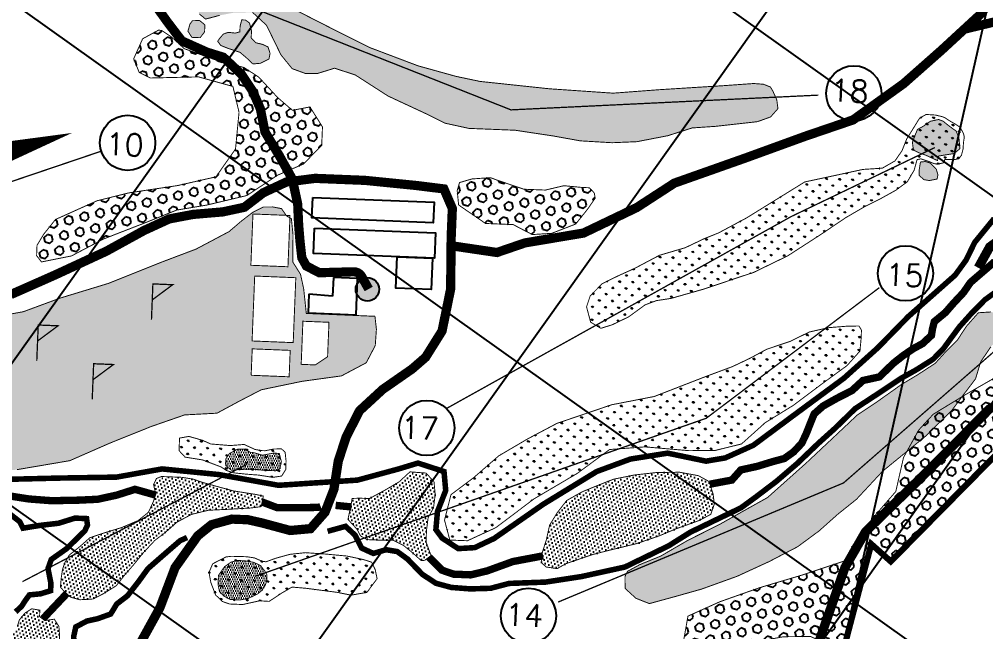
# Model space of a CAD drawing. Header units: millimetres. Extents: x -223 to 5526, y -1450 to 1963.
# Drawn here: x 1626.8 to 2097.4, y -23.3 to 274.9 of the extents above; entities that cross this region are included whole.
import ezdxf

# ---------------------------------------------------------------- set-up
doc = ezdxf.new("R2010")
doc.units = ezdxf.units.MM
doc.header["$MEASUREMENT"] = 0
doc.layers.get('0').update_dxf_attribs({"linetype": 'CONTINUOUS'})
for name, color, linetype in [('Boundary', 5, 'CONTINUOUS'), ('bunkers', 40, 'CONTINUOUS'), ('DETAIL', 252, 'CONTINUOUS'), ('greens', 93, 'CONTINUOUS'), ('LO-GRID', 252, 'CONTINUOUS'), ('Ponds', 4, 'CONTINUOUS'), ('Roads', 25, 'CONTINUOUS'), ('Spray free zones', 191, 'CONTINUOUS'), ('Stream', 4, 'CONTINUOUS'), ('Text', 5, 'CONTINUOUS'), ('Wooden area', 107, 'CONTINUOUS')]:
    doc.layers.add(name, color=color, linetype=linetype)
doc.styles.add('ROMANS', font='romans.shx')
picture_1 = doc.add_image_def('image2.jpg', size_in_pixel=(1700, 2338))
picture_2 = doc.add_image_def('image5.jpg', size_in_pixel=(1700, 2338))
picture_3 = doc.add_image_def('image7.jpg', size_in_pixel=(1700, 2338))
pattern_1 = [(42.69747, (1141.863, -258.2568), (-0.5242302, 1.8123888), [0, -1.6875])]
pattern_2 = [(42.69747, (1141.863, -258.257), (-2.64274, 2.864163), [2.25, -4.5]), (162.69747, (1141.863, -258.257), (-1.159068, -3.72076), [2.25, -4.5]), (102.69747, (1143.5166, -256.731), (-3.801807, -0.856598), [2.25, -4.5])]
pattern_3 = [(35.19747, (-1465.80804, -154.08264), (0.00651124, 0.86750951), [0, -0.684, 0, -0.765, 0, -0.73125]), (5.19747, (-1465.808, -154.0826), (0.84677857, 1.2369443), [0, -0.369, 0, -0.6165, 0, -0.23625]), (325.19747, (-1466.3611, -154.0604), (1.40033472, -0.05375657), [0, -0.225, 0, -0.81, 0, -1.0575]), (315.19747, (-1466.3611, -154.0604), (1.36753243, 0.34028686), [0, -0.1125, 0, -0.531, 0, -0.6075])]
pattern_4 = [(357.69747, (-1465.808, -154.0826), (0.60724377, 1.10149274), [0, -1.125])]
pattern_5 = [(87.69747, (1141.863, -258.257), (-3.0515724, 3.3072505), [0.84375, -5.520211]), (42.69747, (1141.863, -258.257), (-3.051572, 3.30725), [0.84375, -3.65625]), (132.69747, (1141.863, -258.257), (-3.30725, -3.051572), [0.84375, -3.65625])]

msp = doc.modelspace()

# ---------------------------------------------------------------- hatches: boundary and pattern name
at = {"layer": 'bunkers'}
h = msp.add_hatch(dxfattribs=at)
h.set_pattern_fill('AR-SAND', color=256, scale=0.45, angle=-2.3025, style=0)
h.set_pattern_definition(pattern_3)
h.paths.add_polyline_path([(2079.59, 294.2), (2079.64, 295.62), (2078.05, 296.49), (2075.99, 295.76), (2073.71, 294.64), (2070.31, 295.99), (2069.33, 297.05), (2067.59, 299.15), (2065.15, 299.25), (2061.93, 294.91), (2063.43, 291.8), (2065.6, 290.09), (2067.59, 288.99), (2068.54, 287.33), (2070.09, 285.44), (2074.38, 286.08), (2074.25, 287.91), (2075.6, 291.11), (2078.67, 291.59)])
h.paths.add_polyline_path([(2073.37, 201.82), (2071.76, 203.56), (2070.46, 204.85), (2068.03, 205.62), (2065.66, 205.38), (2065.07, 201.82), (2064.96, 198.91), (2067.34, 196.8), (2070.01, 196.35), (2073.74, 197.1), (2074.16, 199.21)])
h = msp.add_hatch(dxfattribs=at)
h.set_pattern_fill('AR-SAND', color=256, scale=0.45, angle=-2.3025, style=0)
h.set_pattern_definition(pattern_3)
h.paths.add_polyline_path([(1747.94, 261.45), (1745.28, 262.68), (1741.93, 263.49), (1739.76, 265.84), (1739.9, 269.22), (1738.92, 273.09), (1736.95, 274.53), (1735.14, 274.6), (1734.34, 271.47), (1734.23, 268.77), (1731.95, 268.18), (1728.57, 268.54), (1726.28, 267.73), (1724.87, 266.21), (1723.43, 264.24), (1724.93, 262.15), (1728.71, 260.64), (1734.28, 258.83), (1737.34, 256.23), (1740.61, 253.16), (1744.24, 253.47), (1748.39, 255.56), (1748.95, 258.25)])
h.paths.add_polyline_path([(1717.2, 272.16), (1716.11, 273.11), (1714.57, 274.3), (1711.18, 274.21), (1709.99, 272.68), (1708.94, 269.11), (1710.85, 266.1), (1714.91, 265.93), (1717.06, 268.78)])
at = {"layer": 'greens'}
h = msp.add_hatch(dxfattribs=at)
h.set_pattern_fill('DOTS', color=256, scale=18, angle=-2.3025, style=0)
h.set_pattern_definition(pattern_4)
h.paths.add_polyline_path([(2091.4, 312.86), (2090.64, 317.45), (2089.55, 318.83), (2085.99, 320.11), (2082.35, 319.31), (2078.27, 317.19), (2072.96, 317.59), (2069.92, 317.53), (2067.53, 314.96), (2067.38, 311.17), (2067.42, 307.56), (2069.78, 304.8), (2073.54, 303.7), (2076.77, 303.57), (2081.99, 305.83), (2086.95, 306.01), (2090.76, 306.24), (2092.05, 309.99)])
h.paths.add_polyline_path([(2084.39, 217.01), (2083.08, 220.4), (2079.19, 223.23), (2076.6, 225.33), (2074.41, 226.09), (2070.48, 225.24), (2067.04, 222.82), (2064.2, 221.27), (2062.84, 217.99), (2061.72, 214.92), (2062.23, 211.23), (2064.85, 209.9), (2068.36, 208.65), (2073.94, 206.09), (2074.47, 208.29), (2078.28, 208.92), (2082.09, 209.54), (2084.86, 211.88)])
h = msp.add_hatch(dxfattribs=at)
h.set_pattern_fill('GRASS', color=256, scale=4.5, angle=-2.3025, style=0)
h.set_pattern_definition(pattern_5)
h.paths.add_polyline_path([(1719.23, 297.13), (1716.18, 299.34), (1713.67, 301.79), (1709.53, 303), (1706.89, 302.32), (1703.94, 300.35), (1699.42, 298.44), (1698.52, 295.61), (1698.38, 291.96), (1698.22, 288.05), (1699.61, 283.56), (1702.97, 282.64), (1706.91, 283.26), (1710.12, 284.96), (1712.4, 283.3), (1714.52, 277.48), (1717.55, 275), (1724.42, 276.82), (1731.27, 278.11), (1740.42, 278.26), (1747.22, 271.98), (1754.22, 257.61), (1759.7, 250.86), (1766.13, 248.51), (1772.15, 248.53), (1780.35, 251.07), (1790.41, 247.8), (1806.45, 237.49), (1825.09, 228.81), (1834.12, 224.3), (1845.76, 221.76), (1868.29, 220.86), (1886.89, 218.06), (1900.03, 215.69), (1915.51, 214.78), (1927.59, 215.29), (1942.63, 218.2), (1954.45, 221.98), (1966.02, 222.77), (1978.37, 224.15), (1986.3, 225.04), (1992.67, 227.34), (1996.25, 231.38), (1995.69, 235.68), (1993.77, 239.94), (1992.62, 241.9), (1989.19, 243.26), (1984.49, 243.62), (1970.49, 242.62), (1938.3, 240.6), (1916, 238.92), (1884.89, 241.06), (1851.16, 244.64), (1839.51, 247.09), (1820.98, 252.24), (1797.38, 261.17), (1780.09, 269.85), (1760.12, 280.01), (1742.03, 289.27), (1731.15, 292.73), (1725.81, 296.8), (1721.97, 297.23)])
h = msp.add_hatch(dxfattribs=at)
h.set_pattern_fill('GRASS', color=256, scale=4.5, angle=-2.3025, style=0)
h.set_pattern_definition(pattern_5)
h.paths.add_polyline_path([(2076.35, 227.45), (2072.94, 228.26), (2068.38, 228.55), (2065.19, 226.68), (2061.5, 220.71), (2059, 216.7), (2056.66, 210.9), (2053.23, 205.92), (2047.08, 202.39), (2037.59, 201.77), (2021.98, 198.39), (2009.3, 195.68), (1980.8, 178.06), (1967.4, 170.89), (1960.26, 168.02), (1951.12, 163.65), (1938.5, 159.94), (1926.47, 153.58), (1918.6, 150.03), (1910.71, 146.14), (1904.85, 140.23), (1903.05, 134.86), (1905.04, 127.41), (1910.01, 124.4), (1915.53, 126.11), (1923.59, 130), (1931.55, 135.82), (1937.08, 137.88), (1944.33, 138.99), (1960.51, 143.61), (1977.25, 149.26), (1984.37, 151.6), (2001.04, 159.71), (2016.91, 169.95), (2029.19, 178.24), (2038.62, 183.74), (2046.36, 187.6), (2053.65, 191.64), (2059.23, 195.75), (2062.55, 201.34), (2064, 206.54), (2065.87, 206.93), (2069.54, 205.7), (2072.13, 204.66), (2073.97, 204.28), (2077.1, 205.08), (2077.47, 206.62), (2082.15, 206.56), (2084.18, 206.95), (2085.59, 208.62), (2086.38, 211.65), (2086.61, 214.98), (2087, 217.55), (2086.59, 219.29), (2084.93, 222.32), (2082.45, 223.96), (2079.9, 225.42), (2077.71, 226.87)])
h = msp.add_hatch(dxfattribs=at)
h.set_pattern_fill('GRASS', color=256, scale=4.5, angle=-2.3025, style=0)
h.set_pattern_definition([(87.69747, (-1465.808, -154.0826), (-3.0515724, 3.3072505), [0.84375, -5.520211]), (42.69747, (-1465.808, -154.0826), (-3.0515724, 3.3072505), [0.84375, -3.65625]), (132.69747, (-1465.808, -154.0826), (-3.3072505, -3.0515724), [0.84375, -3.65625])])
h.paths.add_polyline_path([(1757, 179.1), (1754.53, 182.68), (1750.41, 183.5), (1745.61, 183.48), (1740.48, 180.85), (1735.08, 176.71), (1728.98, 171.5), (1712.92, 162.99), (1696.44, 156.75), (1670.25, 146.28), (1646.76, 139.13), (1628.81, 132.49), (1604.56, 128.06), (1571.97, 123.49), (1546.29, 120.1), (1518.5, 112.88), (1498.14, 107.32), (1486.72, 104.34), (1481.36, 93.27), (1485.13, 76.93), (1495.68, 70.62), (1509.47, 71.53), (1523.12, 69.02), (1541.53, 62.88), (1560.42, 56.24), (1578.47, 53.06), (1611.42, 54.19), (1625.72, 55.57), (1651.43, 59.94), (1670.93, 68.48), (1690.9, 76.51), (1707.33, 82.22), (1723.08, 83.06), (1734.13, 89), (1744.66, 94.46), (1764.47, 98.57), (1783.73, 101.23), (1795.78, 107.62), (1800.17, 116), (1800.73, 123.95), (1800.02, 130.25), (1766.59, 131.64), (1765.31, 143.67), (1763.77, 150.71), (1760.06, 156.62), (1760.1, 170.27), (1759.33, 177.78)])
h.paths.add_polyline_path([(1739.83, 101.53), (1758.23, 100.79), (1758.75, 113.65), (1740.26, 114.39), (1739.75, 101.82)], flags=16)
h.paths.add_polyline_path([(1742.2, 149.82), (1761.48, 149.05), (1760.21, 117.43), (1740.19, 118.24), (1741.46, 149.86)], flags=16)
h.paths.add_polyline_path([(1740.58, 179.49), (1739.6, 155.1), (1757.65, 154.38), (1758.65, 179.35), (1740.55, 180.07)], flags=16)
h.paths.add_polyline_path([(1764.93, 127.64), (1764.1, 106.85), (1770.97, 106.57), (1776.95, 110.59), (1777.63, 127.33), (1764.94, 127.84)], flags=16)
h = msp.add_hatch(dxfattribs=at)
h.set_pattern_fill('DOTS', color=256, scale=18, angle=-2.3025, style=0)
h.set_pattern_definition(pattern_4)
h.paths.add_polyline_path([(1757, 179.1), (1754.53, 182.68), (1750.41, 183.5), (1745.61, 183.48), (1740.48, 180.85), (1735.08, 176.71), (1728.98, 171.5), (1712.92, 162.99), (1696.44, 156.75), (1670.25, 146.28), (1646.76, 139.13), (1628.81, 132.49), (1604.56, 128.06), (1571.97, 123.49), (1546.29, 120.1), (1518.5, 112.88), (1498.14, 107.32), (1486.72, 104.34), (1481.36, 93.27), (1485.13, 76.93), (1495.68, 70.62), (1509.47, 71.53), (1523.12, 69.02), (1541.53, 62.88), (1560.42, 56.24), (1578.47, 53.06), (1611.42, 54.19), (1625.72, 55.57), (1651.43, 59.94), (1670.93, 68.48), (1690.9, 76.51), (1707.33, 82.22), (1723.08, 83.06), (1734.13, 89), (1744.66, 94.46), (1764.47, 98.57), (1783.73, 101.23), (1795.78, 107.62), (1800.17, 116), (1800.73, 123.95), (1800.02, 130.25), (1766.59, 131.64), (1765.31, 143.67), (1763.77, 150.71), (1760.06, 156.62), (1760.1, 170.27), (1759.33, 177.78)])
h.paths.add_polyline_path([(1739.83, 101.53), (1758.23, 100.79), (1758.75, 113.65), (1740.26, 114.39), (1739.75, 101.82)], flags=16)
h.paths.add_polyline_path([(1742.2, 149.82), (1761.48, 149.05), (1760.21, 117.43), (1740.19, 118.24), (1741.46, 149.86)], flags=16)
h.paths.add_polyline_path([(1764.93, 127.64), (1764.1, 106.85), (1770.97, 106.57), (1776.95, 110.59), (1777.63, 127.33), (1764.94, 127.84)], flags=16)
h.paths.add_polyline_path([(1740.58, 179.49), (1739.6, 155.1), (1757.65, 154.38), (1758.65, 179.35), (1740.55, 180.07)], flags=16)
h = msp.add_hatch(dxfattribs=at)
h.set_pattern_fill('GRASS', color=256, scale=4.5, angle=-2.3025, style=0)
h.set_pattern_definition(pattern_5)
h.paths.add_polyline_path([(2140.71, 143.97), (2135.78, 144.3), (2132.85, 145.59), (2130.56, 146.98), (2127.62, 148), (2123.06, 147.93), (2119.89, 146.63), (2116.24, 143.01), (2113.39, 139.88), (2112.2, 136.29), (2112.07, 132.92), (2110.04, 130.93), (2104.61, 131.53), (2099.96, 132.37), (2093.84, 131.97), (2087.98, 125.32), (2083.69, 118.76), (2077.78, 112.79), (2072.8, 107.32), (2064.34, 101.81), (2056.09, 96.84), (2044.32, 88.45), (2034.87, 82.17), (2023.88, 71.81), (2010.06, 58.83), (1991.18, 41.98), (1982.02, 36.87), (1968.13, 29.06), (1952.21, 21.04), (1939.2, 13.48), (1928.92, 9.28), (1923.02, 6.05), (1921.76, 3.51), (1921.82, -2.27), (1927.11, -7.1), (1933.65, -9.67), (1945.62, -6.4), (1959.06, -2.61), (1976.35, 3.62), (1991.95, 10.79), (2005.82, 18.02), (2016.23, 25.68), (2025.52, 33.96), (2034.47, 41.11), (2047.15, 54.74), (2068.06, 71.79), (2080.99, 84.54), (2087.2, 92.86), (2092.48, 99.78), (2094.96, 108.07), (2099.93, 115.4), (2106.5, 122.55), (2111.47, 125.49), (2114.91, 125.92), (2120.82, 123.97), (2127.6, 122.27), (2131.55, 125.09), (2134.28, 128.18), (2138.6, 131.21), (2144.48, 132.97), (2148.14, 134.62), (2149.1, 138.38), (2147.97, 140.23), (2145.66, 142.52), (2143.89, 143.39)])
h = msp.add_hatch(dxfattribs=at)
h.set_pattern_fill('GRASS', color=256, scale=4.5, angle=-2.3025, style=0)
h.set_pattern_definition(pattern_5)
h.paths.add_polyline_path([(2029.38, 125.39), (2020.83, 124.71), (2011.5, 122.59), (2002.06, 117.98), (1990.74, 114.18), (1982.64, 109.81), (1974.1, 105.75), (1961.28, 100.99), (1936.06, 91.2), (1915.27, 87.16), (1888.65, 78.11), (1874.48, 70.61), (1860.26, 62.26), (1847.93, 51.53), (1837.03, 43.38), (1833.89, 30.96), (1836.47, 21.28), (1845.05, 20.94), (1858.86, 27.31), (1877.61, 41.42), (1898.6, 53.79), (1914.27, 65.37), (1931.51, 66.66), (1952.92, 64.81), (1965.81, 64.95), (1978.5, 68.07), (1990.15, 78.5), (2003.71, 86.87), (2016.66, 96.59), (2029.94, 106.29), (2036.17, 113.31), (2036.76, 119.56), (2036.92, 123.51), (2035.68, 125.54)])
h = msp.add_hatch(dxfattribs=at)
h.set_pattern_fill('GRASS', color=256, scale=4.5, angle=-2.3025, style=0)
h.set_pattern_definition(pattern_5)
h.paths.add_polyline_path([(1744.92, 64.84), (1741.69, 65.38), (1736.29, 67.83), (1729.55, 67.29), (1720.02, 68.08), (1716.02, 69.87), (1709.38, 71.76), (1704.86, 70.93), (1704.62, 64.84), (1707.55, 61.67), (1716.04, 60.31), (1725.06, 56.9), (1727.64, 55.17), (1731.26, 54.01), (1737.54, 53.35), (1743.42, 52.91), (1750.3, 51.82), (1754.6, 52.46), (1756.56, 55.63), (1756.73, 59.89), (1756.28, 63.98), (1754.52, 65.68), (1750.86, 65.62), (1746.55, 64.78)])
h = msp.add_hatch(dxfattribs=at)
h.set_pattern_fill('DOTS', color=256, scale=18, angle=-2.3025, style=0)
h.set_pattern_definition(pattern_4)
h.paths.add_polyline_path([(1754.47, 59.38), (1753.42, 63.48), (1750.57, 63.6), (1745.24, 62.59), (1741.21, 63.77), (1739.59, 63.84), (1736.61, 65.58), (1733.14, 65.52), (1729.19, 63.44), (1727.46, 60.87), (1727.33, 57.62), (1730.08, 55.27), (1733.15, 55.56), (1740.08, 55.89), (1745.96, 55.24), (1751.65, 55.02), (1753.73, 56.15)])
h.paths.add_polyline_path([(1747.41, 2.1), (1747.39, 4.36), (1746.29, 6.34), (1744.24, 8.9), (1740.85, 10.44), (1737.64, 10.99), (1733.46, 11.38), (1729.98, 10.55), (1726.77, 8.31), (1723.79, 4.02), (1723.62, -0.38), (1724.34, -3.86), (1726.62, -6.1), (1729.46, -7.61), (1734.19, -7.91), (1738.32, -7.11), (1742.93, -4.93), (1744.93, -3.29), (1746.65, -0.66)])
h = msp.add_hatch(dxfattribs=at)
h.set_pattern_fill('GRASS', color=256, scale=4.5, angle=-2.3025, style=0)
h.set_pattern_definition(pattern_5)
h.paths.add_polyline_path([(1744.86, 11.03), (1741.37, 12.57), (1737.73, 13.14), (1733.86, 13.3), (1729.88, 13.35), (1727.39, 13.02), (1721.01, 9.73), (1719.22, 5.5), (1720.1, 0.62), (1722.44, -5.5), (1725.76, -8.65), (1729.16, -9.86), (1735.61, -10.12), (1743.87, -8.3), (1748.49, -8.59), (1754.79, -4.44), (1759.64, -1.62), (1766.41, -2.21), (1781.54, -4.18), (1788.36, -5.55), (1796.12, -4.21), (1801.06, 2.46), (1800.14, 6.89), (1798.36, 10.53), (1794.29, 11.8), (1786.38, 13.49), (1775.97, 14.46), (1766.09, 15.13), (1758.64, 14.33), (1751.68, 12.41), (1746.94, 10.68)])
at = {"layer": 'Ponds'}
h = msp.add_hatch(dxfattribs=at)
h.set_pattern_fill('DOTS', color=256, scale=27, angle=42.6975, style=0)
h.set_pattern_definition(pattern_1)
h.paths.add_polyline_path([(1693.62, 51.24), (1692.21, 48.28), (1693.31, 43.5), (1692.08, 39.89), (1689.72, 34.81), (1684.6, 30.71), (1676.7, 27.36), (1667.97, 24.7), (1661.19, 22.39), (1656.27, 18.06), (1651.15, 13.96), (1648.83, 9.96), (1647.84, 6.76), (1647.24, 2.69), (1646.85, -1.6), (1649.74, -4.95), (1651.83, -6.54), (1656.31, -7.8), (1662.79, -7.41), (1667.86, -4.81), (1674.05, -0.97), (1678.14, 4.25), (1682.67, 9.46), (1687.21, 15.09), (1692.84, 21.11), (1697.73, 24.79), (1703.55, 29.95), (1710.6, 33.76), (1718.88, 35.79), (1728.6, 36.26), (1739.62, 36.9), (1744.61, 37.56), (1745.68, 42.69), (1742.04, 43.48), (1731.12, 45.21), (1724.5, 46.99), (1715.55, 49.5), (1711.51, 50.96), (1705.93, 51.83), (1699.91, 52.07), (1696.03, 52.22)])
h = msp.add_hatch(dxfattribs=at)
h.set_pattern_fill('DOTS', color=256, scale=27, angle=42.6975, style=0)
h.set_pattern_definition(pattern_1)
h.paths.add_polyline_path([(1788.53, 39.12), (1788.9, 41.55), (1792.7, 41.66), (1797.3, 41.48), (1804.77, 45.51), (1811.71, 49.56), (1817.06, 54.49), (1824.89, 53.9), (1828.78, 49.69), (1829.35, 43.44), (1828.54, 36.97), (1825.91, 32.21), (1825.12, 26.01), (1824.89, 20.34), (1826.6, 15.67), (1827.34, 13.74), (1824.27, 11.43), (1822.63, 11.22), (1818.19, 15.19), (1813.99, 18.61), (1808.67, 21.26), (1802.71, 21.23), (1796.22, 21.49), (1793.04, 23.24), (1791.28, 26.56), (1789.2, 28.81), (1786.86, 31.34)])
h = msp.add_hatch(dxfattribs=at)
h.set_pattern_fill('DOTS', color=256, scale=27, angle=42.6975, style=0)
h.set_pattern_definition(pattern_1)
h.paths.add_polyline_path([(1881.59, 15.47), (1883.45, 21.27), (1885.06, 28.52), (1888.87, 34.75), (1893.42, 40.57), (1900.91, 44.77), (1907.98, 47.67), (1916.18, 50.91), (1926.21, 52.94), (1937.34, 54.18), (1948.42, 54.3), (1957.55, 52.62), (1962.69, 49.79), (1964.7, 43.7), (1965.26, 38.8), (1963.55, 33.81), (1957.99, 30.84), (1946.75, 26.79), (1938.54, 23.37), (1927.31, 19.51), (1915.36, 16.62), (1906.45, 14.35), (1899.98, 12.17), (1893.13, 9.82), (1888.71, 7.37), (1883.48, 8.14), (1880.94, 10.31)])
h = msp.add_hatch(dxfattribs=at)
h.set_pattern_fill('DOTS', color=256, scale=27, angle=42.6975, style=0)
h.set_pattern_definition(pattern_1)
h.paths.add_polyline_path([(1636.7, -15.95), (1636.83, -12.87), (1632.9, -12.2), (1629.56, -14.29), (1626.85, -17.61), (1625.86, -21), (1623.2, -23.13), (1620.66, -26.45), (1618.52, -28.43), (1617.54, -31.47), (1617.45, -33.7), (1620.69, -38.46), (1624.22, -40.49), (1628.6, -42.38), (1632.33, -43.56), (1638.08, -45.67), (1641.94, -47.89), (1643.69, -47.1), (1645.48, -45.11), (1645.77, -42.38), (1645.04, -39.09), (1645.23, -34.47), (1646.29, -29.37), (1646.45, -25.26), (1646.12, -20.79), (1644.67, -18.5), (1643.86, -17.27), (1639.2, -17.94)])
at = {"layer": 'Roads'}
h = msp.add_hatch(color=256, dxfattribs=at)
edge = h.paths.add_edge_path()
edge.add_arc((1796.36, 143.39), 5.69, 0, 360)
at = {"layer": 'Wooden area'}
h = msp.add_hatch(dxfattribs=at)
h.set_pattern_fill('HEX', color=256, scale=18, angle=42.6975, style=0)
h.set_pattern_definition(pattern_2)
h.paths.add_polyline_path([(1694.54, 269.57), (1686.89, 265.39), (1682.51, 255.6), (1685.24, 249.01), (1690.61, 246.3), (1714.08, 246.85), (1730.85, 242.19), (1733.84, 229.61), (1732.12, 211.74), (1722.6, 198.17), (1703.97, 193.93), (1680.38, 190.4), (1664.76, 186.54), (1644.44, 177.39), (1638.66, 170.15), (1635.46, 164.79), (1635.26, 159.82), (1637.63, 156.73), (1652.21, 159.63), (1668.01, 167.97), (1687.77, 175.65), (1703.49, 181.99), (1718.06, 184.4), (1737.7, 189.09), (1752.56, 198.96), (1765.25, 204.43), (1774.1, 213.54), (1774.46, 222.5), (1768.37, 232.21), (1759.82, 230.56), (1752.59, 236.83), (1743.51, 246.67), (1736.22, 251.45), (1724.36, 254.41), (1707.15, 260.59), (1700.9, 266.32), (1696.04, 269.51)])
h = msp.add_hatch(dxfattribs=at)
h.set_pattern_fill('HEX', color=256, scale=18, angle=42.6975, style=0)
h.set_pattern_definition(pattern_2)
h.paths.add_polyline_path([(1900.98, 192.99), (1892.03, 193.85), (1882.97, 191.72), (1872.51, 192.14), (1859.22, 196.66), (1856.27, 197.78), (1847.27, 197.14), (1841.21, 195.39), (1840.06, 191.45), (1840.77, 184.45), (1853.88, 175.45), (1867.33, 174.91), (1876.61, 170.05), (1886.11, 170.66), (1897.77, 175.18), (1903.55, 182.42), (1907.25, 187.75), (1906.85, 190.26), (1904.46, 192.85)])
h = msp.add_hatch(dxfattribs=at)
h.set_pattern_fill('HEX', color=256, scale=18, angle=42.6975, style=0)
h.set_pattern_definition([(42.69747, (1131.1315, -251.5966), (-2.642739, 2.864163), [2.25, -4.5]), (162.69747, (1131.1315, -251.5966), (-1.159068, -3.720761), [2.25, -4.5]), (102.69747, (1132.785, -250.0708), (-3.801807, -0.856598), [2.25, -4.5])])
h.paths.add_polyline_path([(2026.44, -38.77), (2041.69, 19.31), (2051.2, 10.87), (2104.28, 64.73), (2104.59, 65.3), (2122.63, 86.52), (2130.25, 101.82), (2138.39, 116.57), (2138.6, 121.95), (2136.6, 125.8), (2133.59, 123.98), (2117.07, 113.52), (2104.21, 101.66), (2087.1, 91.83), (2071.87, 82.55), (2064.75, 74.8), (2057.4, 61.48), (2053.64, 44.93), (2042.76, 32.39), (2032.95, 19.15), (2028.81, 11.14), (2008.35, 4.33), (1987.37, -1.91), (1967.99, -8.76), (1952.44, -15.77), (1950.32, -27.67), (1953.98, -31.64), (1964.31, -32.6), (1979.06, -32.1), (1984.12, -28.49), (1998.95, -25.81), (2012.13, -25.7), (2022.67, -30.41)])

# ---------------------------------------------------------------- linework, layer by layer
at = {"layer": 'Boundary', "const_width": 3, "flags": 128}
msp.add_lwpolyline([(1648.86, -126.13), (1707.46, -124.13), (1968.17, -260.76), (2041.69, 19.31), (2051.2, 10.87), (2152.63, 113.78), (2725.17, 176.84), (2727.81, 258.76), (2826.47, 394.42), (2803.35, 428.65), (2565.45, 531.79), (2364.43, 715.13), (2284.56, 682.44), (2258.31, 569.04), (2164.29, 556.85), (2141.66, 450.7), (1356.93, 497.95)], dxfattribs=at)
at = {"layer": 'bunkers', "const_width": 0.45, "flags": 128}
for points in [[(1716.11, 273.11), (1714.57, 274.3), (1711.18, 274.21), (1709.99, 272.68), (1708.94, 269.11), (1710.85, 266.1), (1714.91, 265.93), (1717.06, 268.78), (1717.2, 272.16)], [(1735.14, 274.6), (1734.34, 271.47), (1734.23, 268.77), (1731.95, 268.18), (1728.57, 268.54), (1726.28, 267.73), (1724.87, 266.21), (1723.43, 264.24), (1724.93, 262.15), (1728.71, 260.64), (1734.28, 258.83), (1737.34, 256.23), (1740.61, 253.16), (1744.24, 253.47), (1748.39, 255.56), (1748.95, 258.25), (1747.94, 261.45), (1745.28, 262.68), (1741.93, 263.49), (1739.76, 265.84), (1739.9, 269.22), (1738.92, 273.09), (1736.95, 274.53)], [(2065.66, 205.38), (2065.07, 201.82), (2064.96, 198.91), (2067.34, 196.8), (2070.01, 196.35), (2073.74, 197.1), (2074.16, 199.21), (2073.37, 201.82), (2071.76, 203.56), (2070.46, 204.85), (2068.03, 205.62)]]:
    msp.add_lwpolyline(points, close=True, dxfattribs=at)
at = {"layer": 'DETAIL'}
for p, q in [((2161.44, 561.09), (1951.02, -371.97)), ((1779.78, 149.11), (1779.42, 140.1)), ((1791.54, 148.64), (1779.78, 149.11)), ((1790.83, 131.01), (1791.54, 148.64)), ((1767.87, 140.96), (1767.5, 131.95)), ((1779.42, 140.1), (1767.87, 140.96)), ((1767.5, 131.95), (1790.83, 131.01))]:
    msp.add_line(p, q, dxfattribs=at)
for points in [[(1769.76, 188.16), (1828.77, 185.79), (1828.37, 175.8), (1769.36, 178.17)], [(1770.54, 173.22), (1829.54, 170.85), (1829.05, 158.51), (1770.04, 160.88)], [(1810.82, 159.24), (1828.07, 158.55), (1827.45, 143.27), (1810.2, 143.96)]]:
    msp.add_lwpolyline(points, close=True, dxfattribs=at)
at = {"layer": 'greens', "const_width": 0.45, "flags": 128}
for points in [[(1714.52, 277.48), (1717.55, 275), (1724.42, 276.82)], [(1740.42, 278.26), (1747.22, 271.98), (1754.22, 257.61), (1759.7, 250.86), (1766.13, 248.51), (1772.15, 248.53), (1780.35, 251.07), (1790.41, 247.8), (1806.45, 237.49), (1825.09, 228.81), (1834.12, 224.3), (1845.76, 221.76), (1868.29, 220.86), (1886.89, 218.06), (1900.03, 215.69), (1915.51, 214.78), (1927.59, 215.29), (1942.63, 218.2), (1954.45, 221.98), (1966.02, 222.77), (1978.37, 224.15), (1986.3, 225.04), (1992.67, 227.34), (1996.25, 231.38), (1995.69, 235.68), (1993.77, 239.94), (1992.62, 241.9), (1989.19, 243.26), (1984.49, 243.62), (1970.49, 242.62), (1938.3, 240.6), (1916, 238.92), (1884.89, 241.06), (1851.16, 244.64), (1839.51, 247.09), (1820.98, 252.24), (1797.38, 261.17), (1780.09, 269.85), (1760.12, 280.01)], [(1625.72, 55.57), (1651.43, 59.94), (1670.93, 68.48), (1690.9, 76.51), (1707.33, 82.22), (1723.08, 83.06), (1734.13, 89), (1744.66, 94.46), (1764.47, 98.57), (1783.73, 101.23), (1795.78, 107.62), (1800.17, 116), (1800.73, 123.95), (1800.02, 130.25), (1766.59, 131.64), (1765.31, 143.67), (1763.77, 150.71), (1760.06, 156.62), (1760.1, 170.27), (1759.33, 177.78), (1757, 179.1), (1754.53, 182.68), (1750.41, 183.5), (1745.61, 183.48), (1740.48, 180.85), (1735.08, 176.71), (1728.98, 171.5), (1712.92, 162.99), (1696.44, 156.75), (1670.25, 146.28), (1646.76, 139.13), (1628.81, 132.49), (1604.56, 128.06)], [(2099.96, 132.37), (2093.84, 131.97), (2087.98, 125.32), (2083.69, 118.76), (2077.78, 112.79), (2072.8, 107.32), (2064.34, 101.81), (2056.09, 96.84), (2044.32, 88.45), (2034.87, 82.17), (2023.88, 71.81), (2010.06, 58.83), (1991.18, 41.98), (1982.02, 36.87), (1968.13, 29.06), (1952.21, 21.04), (1939.2, 13.48), (1928.92, 9.28), (1923.02, 6.05), (1921.76, 3.51), (1921.82, -2.27), (1927.11, -7.1), (1933.65, -9.67), (1945.62, -6.4), (1959.06, -2.61), (1976.35, 3.62), (1991.95, 10.79), (2005.82, 18.02), (2016.23, 25.68), (2025.52, 33.96), (2034.47, 41.11), (2047.15, 54.74), (2068.06, 71.79), (2080.99, 84.54), (2087.2, 92.86), (2092.48, 99.78), (2094.96, 108.07), (2099.93, 115.4)]]:
    msp.add_lwpolyline(points, dxfattribs=at)
for points in [[(2076.35, 227.45), (2072.94, 228.26), (2068.38, 228.55), (2065.19, 226.68), (2061.5, 220.71), (2059, 216.7), (2056.66, 210.9), (2053.23, 205.92), (2047.08, 202.39), (2037.59, 201.77), (2021.98, 198.39), (2009.3, 195.68), (1980.8, 178.06), (1967.4, 170.89), (1960.26, 168.02), (1951.12, 163.65), (1938.5, 159.94), (1926.47, 153.58), (1918.6, 150.03), (1910.71, 146.14), (1904.85, 140.23), (1903.05, 134.86), (1905.04, 127.41), (1910.01, 124.4), (1915.53, 126.11), (1923.59, 130), (1931.55, 135.82), (1937.08, 137.88), (1944.33, 138.99), (1960.51, 143.61), (1977.25, 149.26), (1984.37, 151.6), (2001.04, 159.71), (2016.91, 169.95), (2029.19, 178.24), (2038.62, 183.74), (2046.36, 187.6), (2053.65, 191.64), (2059.23, 195.75), (2062.55, 201.34), (2064, 206.54), (2065.87, 206.93), (2069.54, 205.7), (2072.13, 204.66), (2073.97, 204.28), (2077.1, 205.08), (2077.47, 206.62), (2082.15, 206.56), (2084.18, 206.95), (2085.59, 208.62), (2086.38, 211.65), (2086.61, 214.98), (2087, 217.55), (2086.59, 219.29), (2084.93, 222.32), (2082.45, 223.96), (2079.9, 225.42), (2077.71, 226.87)], [(2074.41, 226.09), (2070.48, 225.24), (2067.04, 222.82), (2064.2, 221.27), (2062.84, 217.99), (2061.72, 214.92), (2062.23, 211.23), (2064.85, 209.9), (2068.36, 208.65), (2073.94, 206.09), (2074.47, 208.29), (2078.28, 208.92), (2082.09, 209.54), (2084.86, 211.88), (2084.39, 217.01), (2083.08, 220.4), (2079.19, 223.23), (2076.6, 225.33)], [(1740.58, 179.49), (1739.6, 155.1), (1757.65, 154.38), (1758.65, 179.35), (1740.55, 180.07)], [(1742.2, 149.82), (1761.48, 149.05), (1760.21, 117.43), (1740.19, 118.24), (1741.46, 149.86)], [(1764.93, 127.64), (1764.1, 106.85), (1770.97, 106.57), (1776.95, 110.59), (1777.63, 127.33), (1764.94, 127.84)], [(2029.38, 125.39), (2020.83, 124.71), (2011.5, 122.59), (2002.06, 117.98), (1990.74, 114.18), (1982.64, 109.81), (1974.1, 105.75), (1961.28, 100.99), (1936.06, 91.2), (1915.27, 87.16), (1888.65, 78.11), (1874.48, 70.61), (1860.26, 62.26), (1847.93, 51.53), (1837.03, 43.38), (1833.89, 30.96), (1836.47, 21.28), (1845.05, 20.94), (1858.86, 27.31), (1877.61, 41.42), (1898.6, 53.79), (1914.27, 65.37), (1931.51, 66.66), (1952.92, 64.81), (1965.81, 64.95), (1978.5, 68.07), (1990.15, 78.5), (2003.71, 86.87), (2016.66, 96.59), (2029.94, 106.29), (2036.17, 113.31), (2036.76, 119.56), (2036.92, 123.51), (2035.68, 125.54)], [(1739.83, 101.53), (1758.23, 100.79), (1758.75, 113.65), (1740.26, 114.39), (1739.75, 101.82)], [(1744.92, 64.84), (1741.69, 65.38), (1736.29, 67.83), (1729.55, 67.29), (1720.02, 68.08), (1716.02, 69.87), (1709.38, 71.76), (1704.86, 70.93), (1704.62, 64.84), (1707.55, 61.67), (1716.04, 60.31), (1725.06, 56.9), (1727.64, 55.17), (1731.26, 54.01), (1737.54, 53.35), (1743.42, 52.91), (1750.3, 51.82), (1754.6, 52.46), (1756.56, 55.63), (1756.73, 59.89), (1756.28, 63.98), (1754.52, 65.68), (1750.86, 65.62), (1746.55, 64.78)], [(1739.59, 63.84), (1736.61, 65.58), (1733.14, 65.52), (1729.19, 63.44), (1727.46, 60.87), (1727.33, 57.62), (1730.08, 55.27), (1733.15, 55.56), (1740.08, 55.89), (1745.96, 55.24), (1751.65, 55.02), (1753.73, 56.15), (1754.47, 59.38), (1753.42, 63.48), (1750.57, 63.6), (1745.24, 62.59), (1741.21, 63.77)], [(1744.86, 11.03), (1741.37, 12.57), (1737.73, 13.14), (1733.86, 13.3), (1729.88, 13.35), (1727.39, 13.02), (1721.01, 9.73), (1719.22, 5.5), (1720.1, 0.62), (1722.44, -5.5), (1725.76, -8.65), (1729.16, -9.86), (1735.61, -10.12), (1743.87, -8.3), (1748.49, -8.59), (1754.79, -4.44), (1759.64, -1.62), (1766.41, -2.21), (1781.54, -4.18), (1788.36, -5.55), (1796.12, -4.21), (1801.06, 2.46), (1800.14, 6.89), (1798.36, 10.53), (1794.29, 11.8), (1786.38, 13.49), (1775.97, 14.46), (1766.09, 15.13), (1758.64, 14.33), (1751.68, 12.41), (1746.94, 10.68)], [(1733.46, 11.38), (1729.98, 10.55), (1726.77, 8.31), (1723.79, 4.02), (1723.62, -0.38), (1724.34, -3.86), (1726.62, -6.1), (1729.46, -7.61), (1734.19, -7.91), (1738.32, -7.11), (1742.93, -4.93), (1744.93, -3.29), (1746.65, -0.66), (1747.41, 2.1), (1747.39, 4.36), (1746.29, 6.34), (1744.24, 8.9), (1740.85, 10.44), (1737.64, 10.99)]]:
    msp.add_lwpolyline(points, close=True, dxfattribs=at)
at = {"layer": 'LO-GRID'}
for p, q in [((844.86, 1083.06), (2636.83, -193.19)), ((2303.21, 1062.16), (1362.05, -259.31)), ((2466.11, 946.13), (1646.47, -204.72)), ((728.83, 920.15), (2357.9, -240.08)), ((2629.02, 830.11), (1916.07, -170.94)), ((612.81, 757.24), (2567.7, -635.03))]:
    msp.add_line(p, q, dxfattribs=at)
at = {"layer": 'Ponds', "const_width": 0.45, "flags": 128}
for points in [[(1693.62, 51.24), (1692.21, 48.28), (1693.31, 43.5), (1692.08, 39.89), (1689.72, 34.81), (1684.6, 30.71), (1676.7, 27.36), (1667.97, 24.7), (1661.19, 22.39), (1656.27, 18.06), (1651.15, 13.96), (1648.83, 9.96), (1647.84, 6.76), (1647.24, 2.69), (1646.85, -1.6), (1649.74, -4.95), (1651.83, -6.54), (1656.31, -7.8), (1662.79, -7.41), (1667.86, -4.81), (1674.05, -0.97), (1678.14, 4.25), (1682.67, 9.46), (1687.21, 15.09), (1692.84, 21.11), (1697.73, 24.79), (1703.55, 29.95), (1710.6, 33.76), (1718.88, 35.79), (1728.6, 36.26), (1739.62, 36.9), (1744.61, 37.56), (1745.68, 42.69), (1742.04, 43.48), (1731.12, 45.21), (1724.5, 46.99), (1715.55, 49.5), (1711.51, 50.96), (1705.93, 51.83), (1699.91, 52.07), (1696.03, 52.22)], [(1788.53, 39.12), (1788.9, 41.55), (1792.7, 41.66), (1797.3, 41.48), (1804.77, 45.51), (1811.71, 49.56), (1817.06, 54.49), (1824.89, 53.9), (1828.78, 49.69), (1829.35, 43.44), (1828.54, 36.97), (1825.91, 32.21), (1825.12, 26.01), (1824.89, 20.34), (1826.6, 15.67), (1827.34, 13.74), (1824.27, 11.43), (1822.63, 11.22), (1818.19, 15.19), (1813.99, 18.61), (1808.67, 21.26), (1802.71, 21.23), (1796.22, 21.49), (1793.04, 23.24), (1791.28, 26.56), (1789.2, 28.81), (1786.86, 31.34)], [(1881.59, 15.47), (1883.45, 21.27), (1885.06, 28.52), (1888.87, 34.75), (1893.42, 40.57), (1900.91, 44.77), (1907.98, 47.67), (1916.18, 50.91), (1926.21, 52.94), (1937.34, 54.18), (1948.42, 54.3), (1957.55, 52.62), (1962.69, 49.79), (1964.7, 43.7), (1965.26, 38.8), (1963.55, 33.81), (1957.99, 30.84), (1946.75, 26.79), (1938.54, 23.37), (1927.31, 19.51), (1915.36, 16.62), (1906.45, 14.35), (1899.98, 12.17), (1893.13, 9.82), (1888.71, 7.37), (1883.48, 8.14), (1880.94, 10.31)]]:
    msp.add_lwpolyline(points, close=True, dxfattribs=at)
msp.add_lwpolyline([(1624.22, -40.49), (1628.6, -42.38), (1632.33, -43.56), (1638.08, -45.67), (1641.94, -47.89), (1643.69, -47.1), (1645.48, -45.11), (1645.77, -42.38), (1645.04, -39.09), (1645.23, -34.47), (1646.29, -29.37), (1646.45, -25.26), (1646.12, -20.79), (1644.67, -18.5), (1643.86, -17.27), (1639.2, -17.94), (1636.7, -15.95), (1636.83, -12.87), (1632.9, -12.2), (1629.56, -14.29), (1626.85, -17.61), (1625.86, -21)], dxfattribs=at)
at = {"layer": 'Roads', "flags": 128}
for points, const_width in [([(1838.67, 164.39), (1859.43, 161.32), (1873.04, 165.99), (1901.58, 170.8), (1927.44, 183.18), (1945.82, 195.11), (1979.87, 207.15), (2009.4, 217.89), (2032.84, 225.89), (2057.42, 243.53), (2075.98, 259.93), (2094.57, 277.06), (2103.99, 288.61), (2111.44, 306.94), (2113.88, 342.96), (2115.36, 379.68), (2116.26, 401.97), (2111.4, 412.02), (2109.15, 421.31), (2110.41, 439.14), (2107.6, 461.46)], 4.5), ([(2087.38, 270.16), (2100.98, 273.45), (2115.05, 272.25), (2124.88, 261.6), (2133.77, 243.3), (2135.35, 218.88), (2141.7, 185.3), (2157.14, 154.56), (2164.67, 134.39), (2144.03, 117.05), (2126.74, 100.93), (2099.33, 85.19), (2065.82, 51.56), (2038.95, 25.4), (2028.86, 7.84), (2016.13, -28.51), (2012.13, -49.67), (2003.03, -83.88), (1998.29, -101.56), (1996.23, -120.8), (1994.04, -146.47), (1988.05, -168.69), (2013.83, -157.25)], 4.5), ([(2093.78, 153.88), (2099.38, 164.04), (2109.36, 171.2), (2122.86, 177.97), (2131.04, 187.56), (2133.89, 199.71), (2134.06, 234.37)], 4.5), ([(1612.06, 212.13), (1639.59, 215.79), (1612.24, 203.12)], 4.05), ([(1584.64, 199.24), (1633.55, 214.24)], 4.05), ([(1685.99, -28.56), (1695.28, -11.72), (1702.7, 7.86), (1713.71, 23.33), (1720.42, 28.76), (1730.39, 31.48), (1738.17, 31.16), (1745.12, 29.59), (1758.73, 25.93), (1768.63, 26.83), (1775.7, 34.84), (1780.05, 46.08), (1782.15, 59.74), (1786, 71.52), (1792.52, 84.26), (1803.81, 94.66), (1818.07, 104.57), (1824.67, 110.29), (1832.68, 123.07), (1836.87, 143.49), (1837.13, 168.56), (1837.7, 182.76), (1833.59, 192.28), (1820.16, 193.95), (1795.16, 196.45), (1770.85, 197.43), (1756.9, 195.64), (1745.66, 190.43), (1736.43, 183.35), (1725.9, 181.09), (1711.54, 179.88), (1699.82, 177.67), (1687.59, 172.05), (1669.25, 161.97), (1644.43, 150.46), (1622.72, 140.85)], 4.5)]:
    msp.add_lwpolyline(points, dxfattribs=dict(at, const_width=const_width))
at = {"layer": 'Roads', "const_width": 4.5, "flags": 128}
msp.add_lwpolyline([(1690.67, 285.15), (1698.9, 273.65), (1705.98, 264.37), (1718.19, 258.91), (1726.16, 256.42), (1734.84, 248.31), (1740.45, 239.93), (1744.21, 231.31), (1746.49, 220), (1753.42, 208.51), (1759.8, 197.05), (1762.41, 184.85), (1762.85, 174.86), (1763.54, 166.55), (1764.41, 158.74), (1766.61, 154.76), (1772.91, 151.47), (1789.51, 151.92, -0.279143), (1793.56, 149.62), (1796.96, 143.54)], format="xyb", dxfattribs=at)
at = {"layer": 'Roads'}
msp.add_circle((1796.36, 143.39), 5.69, dxfattribs=at)
at = {"layer": 'Spray free zones', "const_width": 2.7, "flags": 128}
for points in [[(1620.34, 50.83), (1645.63, 51.45), (1674.18, 51.93), (1696.35, 55.92), (1723.96, 53.18), (1753.1, 47.94), (1791.51, 50.47), (1811.63, 55.94), (1820.97, 58.77), (1833.64, 54.66), (1834.47, 45.41), (1830.45, 35.15), (1829.69, 26.37), (1832.73, 22.24), (1840.55, 17.12), (1848.59, 17.59), (1857.99, 22.02), (1881.93, 38.69), (1907.99, 54.65), (1924.42, 60.73), (1942.52, 63.6), (1961.24, 59.7), (1970.61, 61.29), (1984.33, 67.47), (2003.53, 81.74), (2028.43, 100.13), (2044.87, 114.91), (2059.75, 130.14), (2082.52, 150.28), (2087.79, 157.53), (2092.12, 166.31), (2101.54, 177.87)], [(1776.96, 25.54), (1785.71, 27.96), (1790.33, 23.67), (1793.5, 17.39), (1799.21, 14.77), (1805.43, 16.57), (1810.87, 15.67), (1815.85, 12.05), (1823.08, 4.59), (1829.74, 0.22), (1837.18, -1.79), (1846.39, -2.5), (1856.32, -2.22), (1865.31, 0.15), (1883.12, 0.81), (1900.67, 3.52), (1921.72, 8.14), (1943.05, 18.49), (1953.53, 25.05), (1965.32, 30.76), (1978.21, 36.95), (1985.47, 42.25), (1995.5, 49.87), (2005.67, 58.58), (2016.13, 68.58), (2024.06, 75.71), (2033.95, 85.36), (2044.66, 92.37), (2055.96, 99.92), (2063.68, 104.23), (2071.76, 109.32), (2076.73, 114.37), (2079.85, 118.67), (2084.54, 125.04), (2090.22, 131.38), (2097.06, 138.31), (2107.05, 145.54)], [(1622.12, 34.08), (1627.05, 30.22), (1628.62, 27.05), (1636.86, 28.41), (1645.94, 29.46), (1653.95, 31.96), (1659.59, 31.73), (1660.03, 28.61), (1658.79, 25.84), (1649.96, 17.16), (1642.41, 11.83), (1640.82, 7.38), (1642.23, 0.27), (1642.08, -3.4), (1637.22, -4.89), (1631.75, -5.44), (1629.5, -8.54), (1627.98, -10.96), (1625.03, -13.68)], [(1708.53, 22.51), (1705.12, 20.97), (1700.5, 16.98), (1695.59, 12.72), (1689.51, 7.39), (1684.79, 0.89), (1679.5, -5.87), (1674.31, -9.84), (1671.33, -14.74), (1665.1, -16.99), (1659.75, -18.17), (1654.34, -21.02), (1653.31, -25.72), (1653.45, -29.35), (1657.97, -34.82), (1664.71, -40.67), (1669.85, -44.5)]]:
    msp.add_lwpolyline(points, dxfattribs=at)
at = {"layer": 'Stream', "const_width": 3.6, "flags": 128}
for points in [[(1963.21, 48.51), (1973.79, 50.49), (1978.16, 55.42), (1986.18, 57.18), (1993.84, 59.52), (1999.39, 61), (2003.88, 64.22), (2007.83, 68.41), (2010.11, 73.24), (2012.01, 78.08), (2013.9, 82.73), (2018.22, 86.53), (2024.8, 90.24), (2032.34, 94.1), (2037.65, 98.99), (2045.67, 100.75), (2052.37, 107.29), (2057.14, 111.07), (2062.19, 114.52), (2066.67, 116.95), (2071, 120.96), (2071.5, 124.12), (2072.39, 127.63), (2077.8, 132.09), (2081.72, 136.6), (2086.61, 141.82), (2089.99, 146.73), (2101.84, 156.94)], [(1551.95, 37.3), (1562.84, 41.65), (1576.44, 42.3), (1588.46, 43.42), (1600.05, 43.75), (1610.01, 43.35), (1621.17, 42.9), (1631.49, 41.29), (1642.63, 40.44), (1655.82, 40.71), (1665.01, 41.14), (1674.28, 43.16), (1683.17, 45.99), (1693.04, 43.2)], [(1745.05, 39.82), (1752.21, 37.12), (1760.57, 37), (1772.47, 37.18), (1773.58, 37.58)], [(1780.87, 38.16), (1788.55, 37.41)], [(1826.23, 13.02), (1832.72, 6.58), (1838.26, 4.67), (1846.68, 4.33), (1854.63, 6.26), (1867.18, 10.81), (1881.91, 13.59)], [(1650.11, -4.61), (1638.36, -17.06)]]:
    msp.add_lwpolyline(points, dxfattribs=at)
at = {"layer": 'Text', "const_width": 0.63, "flags": 128}
for points in [[(1715.89, 290.19), (1866.27, 230.78), (2015.88, 237.96)], [(2072.69, 212.44), (2002.65, 178.8), (1835.04, 85.46)], [(1371.68, 129.79), (1505.25, 156.02), (1666.76, 210.67)], [(1691.19, 128.64), (1691.89, 146.02), (1701.52, 145.63), (1691.44, 138.14)], [(1741.55, 3.57), (1961.31, 80.58), (2045.61, 144.19)], [(2126.82, 135.21), (2028.2, 49.1), (1889.2, -8.93)], [(1635.35, 108.64), (1636.05, 126.01), (1645.69, 125.62), (1635.6, 118.13)], [(1662.34, 89.77), (1663.04, 107.15), (1672.67, 106.76), (1662.59, 99.27)], [(1737.27, 57.97), (1628.36, 1.02)]]:
    msp.add_lwpolyline(points, dxfattribs=at)
at = {"layer": 'Text'}
for centre in [(2033.17, 238.81), (1679.58, 214.74), (2058.35, 151.17), (1825.3, 75.86), (1874.79, -15.6)]:
    msp.add_circle(centre, 13.46, dxfattribs=at)
at = {"layer": 'Wooden area', "const_width": 0.45, "flags": 128}
for points in [[(1694.54, 269.57), (1686.89, 265.39), (1682.51, 255.6), (1685.24, 249.01), (1690.61, 246.3), (1714.08, 246.85), (1730.85, 242.19), (1733.84, 229.61), (1732.12, 211.74), (1722.6, 198.17), (1703.97, 193.93), (1680.38, 190.4), (1664.76, 186.54), (1644.44, 177.39), (1638.66, 170.15), (1635.46, 164.79), (1635.26, 159.82), (1637.63, 156.73), (1652.21, 159.63), (1668.01, 167.97), (1687.77, 175.65), (1703.49, 181.99), (1718.06, 184.4), (1737.7, 189.09), (1752.56, 198.96), (1765.25, 204.43), (1774.1, 213.54), (1774.46, 222.5), (1768.37, 232.21), (1759.82, 230.56), (1752.59, 236.83), (1743.51, 246.67), (1736.22, 251.45), (1724.36, 254.41), (1707.15, 260.59), (1700.9, 266.32), (1696.04, 269.51)], [(1900.98, 192.99), (1892.03, 193.85), (1882.97, 191.72), (1872.51, 192.14), (1859.22, 196.66), (1856.27, 197.78), (1847.27, 197.14), (1841.21, 195.39), (1840.06, 191.45), (1840.77, 184.45), (1853.88, 175.45), (1867.33, 174.91), (1876.61, 170.05), (1886.11, 170.66), (1897.77, 175.18), (1903.55, 182.42), (1907.25, 187.75), (1906.85, 190.26), (1904.46, 192.85)]]:
    msp.add_lwpolyline(points, close=True, dxfattribs=at)
msp.add_lwpolyline([(2104.21, 101.66), (2087.1, 91.83), (2071.87, 82.55), (2064.75, 74.8), (2057.4, 61.48), (2053.64, 44.93), (2042.76, 32.39), (2032.95, 19.15), (2028.81, 11.14), (2008.35, 4.33), (1987.37, -1.91), (1967.99, -8.76), (1952.44, -15.77), (1950.32, -27.67), (1953.98, -31.64), (1964.31, -32.6), (1979.06, -32.1), (1984.12, -28.49), (1998.95, -25.81), (2012.13, -25.7), (2022.67, -30.41), (2026.44, -38.77)], dxfattribs=at)

# ---------------------------------------------------------------- texts
at = {"layer": 'Text', "style": 'ROMANS'}
for s, p in [('18', (2021.7, 235.01)), ('10', (1668.69, 208.87)), ('15', (2048.45, 145.26)), ('17', (1812.36, 70.79)), ('14', (1863.25, -20.32))]:
    msp.add_text(s, height=10.8, rotation=357.6975, dxfattribs=at).set_placement(p)

# ---------------------------------------------------------------- pictures from other files: only their frames are drawn
image = msp.add_image(picture_2, insert=(1129.08, 195.71), size_in_units=(900, 1237.76), rotation=16.53938)
image.dxf.flags = 7
image = msp.add_image(picture_1, insert=(2317.16, 272.96), size_in_units=(1088.42, 1496.9), rotation=87.10133)
image.dxf.flags = 7
image = msp.add_image(picture_3, insert=(1299.54, 1400.48), size_in_units=(810, 1113.99), rotation=-159.99516)
image.dxf.flags = 7

doc.saveas('drawing.dxf')
